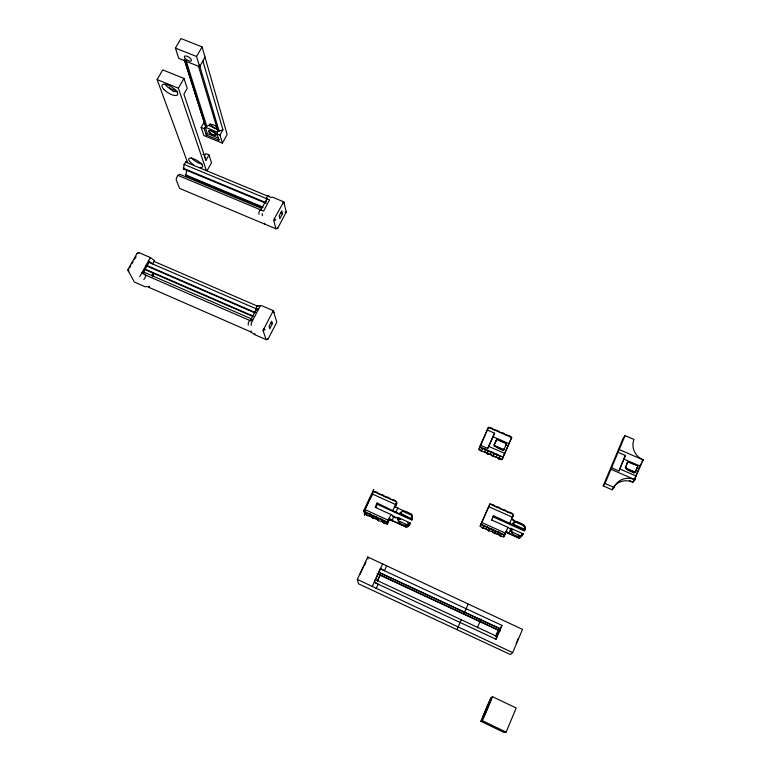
<?xml version="1.0" encoding="UTF-8"?>
<svg xmlns="http://www.w3.org/2000/svg" width="771" height="771" viewBox="0 0 771 771"><rect width="100%" height="100%" fill="white"/><g stroke="black" fill="none" stroke-linecap="round" stroke-linejoin="round"><path stroke-width="1.16" d="M522.352 529.32L525.07 529.831C525.947 525.677 522.198 523.625 518.748 522.584C516.377 520.502 509.564 524.145 514.623 525.851M525.07 529.831L524.752 526.42M409.835 518.517L412.196 518.989C413.401 515.095 408.746 512.214 404.814 511.308C402.356 510.537 397.238 513.746 402.298 515.086M518.141 537.811L518.777 537.715A5.725 5.513 34.4 0 0 522.565 534.611L522.256 535.064C517.765 538.409 509.515 533.995 510.768 528.251L523.345 533.908L522.256 535.064A5.705 5.503 34.5 0 1 519.182 538.062L505.786 532.25L506.374 530.959L508.764 533.59L510.653 529.253L507.954 527.335L491.619 519.991M512.339 533.648L510.768 528.251M494.384 444.269L494.259 445.898L502.914 450.129L503.993 449.57L503.02 449.734L494.259 445.898L494.384 444.269L497.179 439.258L505.949 443.084L505.786 445.599L505.949 443.084M405.768 525.437L410.22 522.998L397.961 517.418C396.631 523.711 406.683 528.27 410.22 522.998M407.849 522.805L409.873 524.319A5.57 5.503 13.9 0 1 406.76 527.181L389.056 519.432L389.133 518.864M411.82 515.597L410.924 514.18M395.928 512.195L377.125 503.029L377.26 504.292L411.839 520.03L411.868 519.442A5.58 5.503 13.2 0 0 411.704 514.575L394.675 506.701L397.913 507.925L395.928 512.195L411.868 519.442M412.196 518.989L399.956 513.12M394.935 507.193L396.68 503.068M184.24 59.492L204.122 122.155L201.173 127.408L204.17 128.632L206.214 134.983L218.887 140.168L216.979 133.855L217.759 130.55L216.516 127.08A7.257 6.409 -14.3 0 0 210.117 124.478L208.854 125.577L216.815 128.815L217.133 128.256M128.41 271.72L128.786 269.86L127.803 269.869L134.327 282.013L145.43 286.87L146.972 286.398M266.111 203.371L183.527 169.013L184.057 164.387L186.36 161.457M266.168 201.645L266.92 198.793L260.926 209.982M481.547 451.392L482.251 448.722L479.658 446.756L488.428 427.346L491.638 427.924L494.23 429.881L497.44 430.449L500.042 432.406L503.261 432.984L505.863 434.95L509.091 435.528L511.693 437.494L502.114 459.612L498.904 459.024L496.312 457.058L493.103 456.48L490.52 454.514L487.32 453.926L484.747 451.97L481.547 451.392L478.974 449.435L479.658 446.756L503 457.01L502.114 459.612L484.747 451.97L485.479 449.31L482.251 448.722M610.96 469.298L635.034 479.745A16.548 15.468 32.4 0 0 614.053 487.436L612.155 489.797L603.211 485.884L605.023 483.494L619.209 449.58L643.197 459.911L636.027 476.006L635.034 479.745L632.943 482.164A16.393 15.343 32.6 0 0 614.179 486.356M185.425 161.958L270.91 197.424L272.279 197.077L283.728 201.829L286.243 212.073L277.791 228.071L275.825 228.756L273.811 220.525L274.322 218.636L283.728 201.829L284.412 203.621L282.928 202.407M255.962 310.771L256.464 308.92L250.305 320.707L144.013 274.418M142.751 273.647L149.121 262.188L148.504 261.003L152.571 263.913L153.978 261.379L257.148 306.01L261.542 305.605L273.291 310.684L276.808 322.153L268.135 338.941L266.12 339.645L263.046 330.441L273.291 310.684L273.984 312.583L272.442 311.445M487.32 453.926L488.082 451.286L485.479 449.31M268.135 338.941L266.12 339.645L254.594 334.604L254.883 333.573M611.442 467.718L618.93 470.965L625.377 455.468L617.908 452.249M254.594 334.604L250.777 331.867L251.076 330.836M490.52 454.514L491.31 451.873L488.082 451.286M494.269 444.655L496.254 440.096M497.179 439.258L496.138 440.492M493.103 456.48L493.912 453.849L491.31 451.873M496.736 447.431L502.846 450.322L503.926 449.763L506.181 444.433M496.206 636.807L498.336 629.994A8.394 1.002 -62.6 0 1 499.319 628.394M496.312 457.058L497.15 454.437L493.912 453.849M264.511 224.014L264.781 223.185M498.904 459.024L499.762 456.422L497.15 454.437M502.846 450.322L504.311 448.616L503.926 449.763M499.801 535.055L491.927 531.498L488.66 530.882L486.029 528.839L482.771 528.222L480.14 526.179L489.787 503.993L493.064 504.6L495.705 506.634L498.991 507.241L501.642 509.294L504.918 509.901L507.578 511.944L510.865 512.561L513.525 514.614L512.368 517.225L488.669 506.614M365.117 511.79L364.355 515.413M482.771 528.222L483.494 526.207L480.853 524.145L504.668 534.891L505.419 533.137L481.663 522.42M364.856 564.68L365.791 561.963L360.018 574.337M393.017 510.257L396.651 501.95L394.087 499.926L390.858 499.329L388.305 497.305L385.076 496.707L382.522 494.693L379.313 494.095L376.759 492.081L373.55 491.484L396.651 501.95L396.708 504.167L395.706 505.815M486.029 528.839L486.79 526.824L483.494 526.207M375.082 582.731L496.013 639.255L497.083 636.47L375.217 579.57M524.444 530.265L493.517 515.664L493.055 516.869L524.126 530.833L524.444 530.265A5.715 5.503 33.6 0 0 524.145 525.34L511.452 519.268M488.66 530.882L489.44 528.896L486.79 526.824M378.696 572.39L500.225 628.972L500.793 627.507M511.53 519.143L514.421 520.598L512.542 524.916M492.736 529.513L491.927 531.498L494.558 533.551L497.835 534.168L500.475 536.221L503.742 536.838L504.668 534.891L501.362 534.274L498.702 532.202L495.396 531.585L492.736 529.513L489.44 528.896M627.295 468.893L627.652 470.079L634.003 472.835L635.082 472.266L636.981 467.852M635.082 472.266L637.733 466.947L637.453 465.578L628.413 461.675L627.218 462.899L625.493 468.392L634.157 472.662L635.237 472.093L634.003 472.835M634.716 478.425L640.634 464.046M480.449 445.243L487.715 448.433L488.747 446.428L494.568 433.186L487.33 430.025M618.93 470.965L625.377 455.468M625.753 466.763L625.493 468.392L627.44 468.72L625.464 467.13L627.507 462.533M603.211 485.884L623.074 438.391L625.05 435.605L634.003 439.441A16.336 15.141 28.3 0 0 639.467 457.762L642.966 459.815M619.209 449.58L625.05 435.605M506.133 732.113L516.194 707.99L492.573 696.743L490.761 697.794L480.805 721.28L504.022 732.45L506.133 732.113L482.424 720.721L480.805 721.28M499.762 456.422L503 457.01L511.693 437.494L488.428 427.346L478.974 449.435L480.902 450.274M482.424 720.721L492.573 696.743M516.185 643.554L518.363 638.407M512.667 652.632L522.507 629.387L367.777 557.009L357.32 579.407L358.505 583.811L510.469 654.56L512.667 652.632L357.32 579.407M480.14 526.179L489.007 506.19M494.558 533.551L495.396 531.585M511.799 518.43L513.525 514.614L489.787 503.993M496.63 635.95L498.48 631.622M496.572 636.798L499.801 629.261M496.013 639.255L501.96 625.377L380.257 568.805M499.647 631.757L500.572 629.599M495.406 636.682L498.336 629.994L377.925 573.903M477.336 627.758L481.104 619.074M468.132 604.156L464.527 612.357M504.205 535.864L507.954 527.335M509.853 522.998L513.023 515.674M464.566 612.222L463.728 614.13M491.628 520.097L493.517 515.664M497.835 534.168L498.702 532.202M503.742 536.838L504.889 534.255M487.715 448.433L494.568 433.186M461.203 619.961L456.991 629.493M500.475 536.221L501.362 534.274M372.268 586.403L382.657 563.909M377.366 580.736L380.18 574.646M377.433 581.17L380.238 575.099M376.103 588.687L378.185 584.187L374.349 581.883L380.595 568.391L384.392 570.723L386.444 566.251M372.586 493.932L364.143 511.385L364.49 513.515L367.025 515.529L370.225 516.136L372.759 518.151L375.959 518.758L378.494 520.782L381.703 521.389L384.247 523.413L387.456 524.02L387.321 521.977L391.022 514.546L375.12 507.299L377.125 503.029M387.389 523.008L389.422 519.307L405.613 526.699M389.422 519.307L387.456 524.02L381.703 521.389L381.51 519.326L378.272 518.719L375.718 516.676L372.48 516.069L369.926 514.026L366.697 513.419L364.143 511.385L387.321 521.977L384.083 521.369L381.51 519.326M391.022 514.546L393.942 516.464L391.947 520.753L389.355 518.122M500.225 628.972L501.96 625.377M375.766 507.472L377.26 504.292M218.887 140.168L219.253 139.378M513.592 523.027L512.513 524.193M514.7 525.706L513.457 523.316L515.25 522.16M633.82 480.41L632.943 482.164L629.695 480.757M153.978 261.379L154.441 260.463L150.384 257.553L139.088 252.666L137.065 253.36L127.803 269.869M150.384 257.553L139.744 276.664M272.462 323.541L269.763 328.754L269.021 326.403L271.729 321.17L272.462 323.541L270.65 322.75M260.116 306.116L251.192 323.203L251.259 325.295M282.465 213.769L279.844 218.713L279.169 215.832L281.81 210.849L282.465 213.769L280.692 213.027M260.261 209.702L258.921 212.198L258.989 214.328M266.246 198.513L267.576 196.036L268.954 195.699M207.216 170.478L211.514 162.729L208.96 154.923L205.934 153.67L204.855 155.135L202.783 154.277M201.173 127.408L203.804 135.513L222.385 143.117L227.146 134.53L202.079 46.896L180.963 38.55L175.422 48.091L178.756 58.384L199.612 66.692L205.028 57.218M151.714 275.604L153.419 272.529M152.321 276.741L154.017 273.666M520.598 535.941L523.345 533.908M204.778 156.87L205.992 160.262L208.96 154.923M222.385 143.117L219.995 135.089L222.925 129.817L202.898 60.938M129.567 267.913L130.733 265.831M131.899 263.759L133.065 261.687M134.221 259.605L136.13 256.791M261.494 208.343L179.816 174.275L177.918 175.335L176.549 177.773L176.135 179.682L179.614 188.413L275.825 228.756L277.791 228.071M206.291 170.304L178.38 88.183L183.98 78.43L162.748 69.901L157.12 79.596L187.594 162.575M199.612 66.692L196.566 56.495L202.079 46.896M143.849 279.555L146.211 275.382L142.115 272.481M365.203 509.554L363.758 511.79L363.604 510.874L373.733 489.44L372.605 494.095L395.668 504.562M206.214 134.983L207.274 133.556L205.25 127.196L209.163 125.018M204.17 128.632L205.25 127.196L217.605 132.236M628.413 461.675L627.218 462.899M637.453 465.578L629.126 462.475M641.761 461.636L643.197 459.911M636.827 468.036L637.733 466.947M635.988 471.197L634.533 472.305L625.493 468.392M399.956 513.419L400.901 512.252M250.305 320.707L252.05 319.146L142.857 271.643M139.088 252.666L137.065 253.36M258.574 305.499L257.148 306.01L255.789 308.622L258.748 308.737M263.046 330.441L265.108 329.718L263.557 328.591M273.811 220.525L275.816 219.841L274.322 218.636M198.532 66.345L217.759 130.55L219.128 131.109L222.925 129.817M520.753 535.662L518.314 536.337M149.449 286.426L147.907 286.899L250.777 331.867M177.349 91.672L173.282 91.508L169.938 88.347A8.105 7.045 -15 0 1 169.437 87.566M515.105 522.449L517.38 522.054M405.43 526.911L406.066 526.815A5.58 5.513 13.7 0 0 409.893 523.74M285.068 212.17L286.243 212.073M170.112 88.549L177.06 91.229M252.57 320.563L249.621 320.408L248.243 323.039L248.31 325.131M521.437 533.744L523.191 534.187M407.859 522.661L410.211 523.297M175.422 48.091L196.566 56.495M157.12 79.596L178.38 88.183M216.93 129.123L213.856 127.88L209.963 123.707M204.122 122.155L205.327 125.48L206.686 126.039L185.965 60.273M216.979 133.855L219.995 135.089M207.274 133.556L218.395 138.105M184.057 164.387L269.58 199.901L263.595 211.1L177.918 175.335M183.228 168.203L265.918 202.6M186.563 170.073A7.353 2.631 -68.8 0 1 185.772 174.93L263.142 207.187M262.198 207.466L186.071 175.73L185.772 174.93M623.643 459.024L640.084 466.127M625.782 468.026L634.832 471.948M148.186 262.015L258.285 309.711M619.547 468.864L636.027 476.006M146.384 265.291L255.471 312.612M145.652 265.503L254.584 312.766M145.035 269.108L252.878 315.965M144.379 269.339L253.061 316.563M605.023 483.494L614.053 487.436M493.103 436.743L509.053 443.72M498.153 440.125L504.716 442.997M494.375 445.503L503.155 449.358M488.747 446.428L504.726 453.435M515.606 522.073L524.569 526.092M512.657 523.904L525.234 529.542M511.414 531.701L520.396 535.749M506.855 532.549L519.124 538.071M484.072 527.952L487.995 529.725M402.915 511.308L411.647 515.279M393.942 516.464L400.313 519.375M392.564 516.425L395.812 517.91M397.923 518.989L398.511 520.83L407.252 524.82M365.232 509.708L388.353 520.271M364.49 513.515L366.408 514.382M368.316 515.259L377.877 519.635M378.657 572.121L500.379 628.779M377.086 573.759L498.191 630.177M170.237 88.906L169.678 88.569A9.079 3.45 32.3 0 1 165.081 84.27M400.313 519.22L397.961 517.418M510.624 528.54L512.811 530.043M398.511 520.83L399.513 522.757M400.91 512.551L402.298 514.941M205.992 160.262L183.883 94.197L187.228 88.357L183.98 78.43M184.462 59.675L205.327 125.48M411.367 514.035L411.984 515.828A5.561 5.493 13.4 0 1 411.839 520.03M199.352 64.648L219.128 131.109M523.933 525.726L524.126 526.526A5.705 5.493 33.7 0 1 524.386 527.277M367.777 557.009L368.133 558.994M366.697 513.419L367.025 515.529M369.926 514.026L370.225 516.136M372.48 516.069L372.759 518.151M375.718 516.676L375.959 518.758M378.272 518.719L378.494 520.782M523.788 524.791L523.846 525.504M384.083 521.369L384.247 523.413M262.265 213.596L262.323 215.726M505.815 443.479L505.843 445.407M183.537 169.013A7.353 2.631 -68.8 0 1 184.442 168.309M524.521 529.446A5.705 5.493 33.7 0 1 524.126 530.833M612.155 489.797A16.393 15.343 32.6 0 1 613.591 487.156M214.945 132.766A3.604 1.34 30.9 0 1 211.187 130.521M193.376 164.657A7.989 2.737 30.5 0 1 189.541 158.277A7.989 2.737 30.5 0 1 200.123 162.662A7.989 2.737 30.5 0 1 200.238 167.5M202.185 164.011A7.98 2.766 30.5 0 1 191.324 157.583M365.994 507.887A7.941 0.858 -65.8 0 1 367.931 502.827L368.798 500.928A7.941 0.858 -65.8 0 1 371.805 495.589M490.655 699.634L490.337 700.058A10.322 0.511 -66.9 0 0 485.952 709.445A10.322 0.511 -66.9 0 0 482.588 718.36L482.617 718.62A10.322 0.511 -66.9 0 0 487.33 708.8A10.322 0.511 -66.9 0 0 490.655 699.634M209.972 132.67A3.604 1.33 30.9 0 0 215.379 134.886A3.604 1.33 30.9 0 0 211.871 131.137A3.604 1.33 30.9 0 0 209.972 132.67M209.481 132.622A4.327 1.6 30.9 0 0 215.976 135.282A4.327 1.6 30.9 0 0 211.765 130.791A4.327 1.6 30.9 0 0 209.481 132.622M185.242 58.451A4.096 1.658 32.8 0 0 191.295 60.87A4.096 1.658 32.8 0 0 187.247 56.341A4.096 1.658 32.8 0 0 185.242 58.451M163.963 89.494A9.088 3.421 32.2 0 0 177.369 94.968A9.088 3.421 32.2 0 0 168.251 85.215A9.088 3.421 32.2 0 0 163.963 89.494"/></g></svg>
